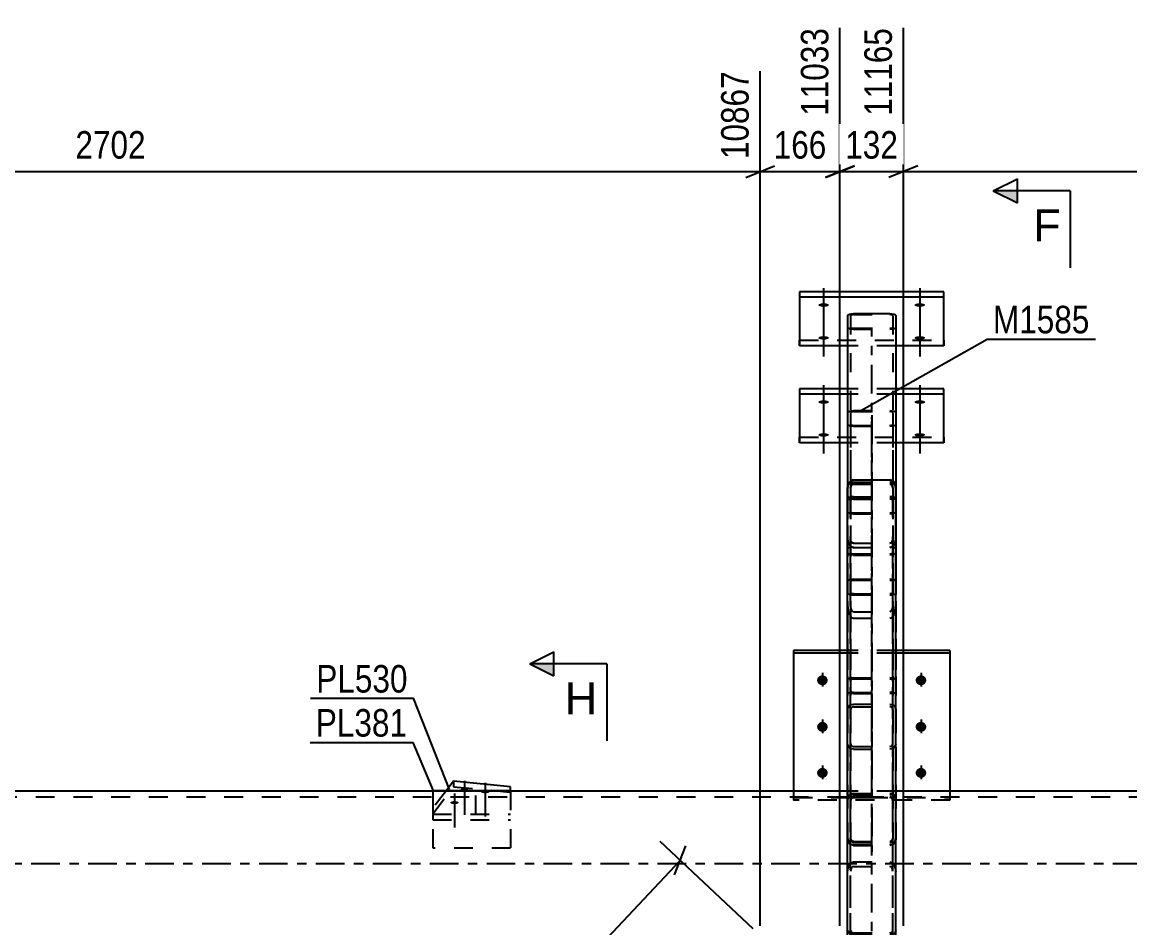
# Model space of a CAD drawing. Header units: millimetres. Extents: x -118 to 1071, y -539 to 302.
# Drawn here: x 466.1 to 581.3, y -6.7 to 87.5 of the extents above; entities that cross this region are included whole.
import ezdxf

# ---------------------------------------------------------------- set-up
doc = ezdxf.new("R2010")
doc.units = ezdxf.units.MM
doc.linetypes.add('DXK_LINE_DOT2', pattern=[3.9198, 1.9599, -1.9599])
doc.linetypes.add('DXK_LINE_DOT3', pattern=[5.9187, 2.979, -0.9799, 0.9799, -0.9799])
doc.styles.add('Arial', font='ARIAL.TTF', dxfattribs={"height": 0.2})
doc.styles.add('Arial Narrow', font='ARIALN.TTF', dxfattribs={"height": 0.2})

# ---------------------------------------------------------------- blocks, each defined once
blk = doc.blocks.new('Part-761550375-4821 - 4659')
at = {"color": 7, "linetype": 'DXK_LINE_DOT3'}
blk.add_line((554.44, 17.65), (554.44, 1.2), dxfattribs=at)
at = {"color": 7, "linetype": 'DXK_LINE_DOT2'}
for p, q in [((551.94, 16.01), (551.99, 16.23)), ((551.99, 16.23), (552.12, 16.41)), ((552.12, 16.41), (552.31, 16.54)), ((552.33, 16.21), (552.27, 16.12)), ((552.31, 16.54), (552.54, 16.58)), ((552.43, 16.28), (552.33, 16.21)), ((552.54, 16.3), (552.43, 16.28)), ((552.54, 16.58), (556.34, 16.58)), ((552.54, 16.3), (556.34, 16.3)), ((556.34, 16.58), (556.57, 16.54)), ((556.46, 16.28), (556.34, 16.3)), ((556.55, 16.21), (556.46, 16.28)), ((556.62, 16.12), (556.55, 16.21)), ((556.57, 16.54), (556.77, 16.41)), ((556.77, 16.41), (556.9, 16.23)), ((556.9, 16.23), (556.94, 16.01)), ((551.94, 16.01), (551.94, 2.6)), ((552.27, 16.12), (552.24, 16.01)), ((552.24, 16.01), (552.24, 2.6)), ((556.64, 16.01), (556.62, 16.12)), ((556.64, 16.01), (556.64, 2.6)), ((556.94, 16.01), (556.94, 2.6)), ((551.99, 12.23), (551.94, 12.44)), ((552.12, 12.05), (551.99, 12.23)), ((552.31, 11.92), (552.12, 12.05)), ((552.24, 12.44), (552.27, 12.34)), ((552.27, 12.34), (552.33, 12.24)), ((552.54, 11.88), (552.31, 11.92)), ((552.33, 12.24), (552.43, 12.18)), ((552.43, 12.18), (552.54, 12.16)), ((552.54, 12.16), (556.34, 12.16)), ((552.54, 11.88), (556.34, 11.88)), ((556.34, 12.16), (556.46, 12.18)), ((556.57, 11.92), (556.34, 11.88)), ((556.46, 12.18), (556.55, 12.24)), ((556.55, 12.24), (556.62, 12.34)), ((556.77, 12.05), (556.57, 11.92)), ((556.62, 12.34), (556.64, 12.44)), ((556.9, 12.23), (556.77, 12.05)), ((556.94, 12.44), (556.9, 12.23)), ((552.54, 7.28), (552.31, 7.23)), ((552.33, 6.87), (552.43, 6.94)), ((552.43, 6.94), (552.54, 6.96)), ((552.54, 7.28), (556.34, 7.28)), ((552.54, 6.96), (556.34, 6.96)), ((556.57, 7.23), (556.34, 7.28)), ((556.34, 6.96), (556.46, 6.94)), ((556.46, 6.94), (556.55, 6.87)), ((551.99, 6.89), (551.94, 6.64)), ((552.24, 6.64), (552.27, 6.77)), ((552.27, 6.77), (552.33, 6.87)), ((556.55, 6.87), (556.62, 6.77)), ((556.62, 6.77), (556.64, 6.64)), ((556.94, 6.64), (556.9, 6.89)), ((551.94, 2.6), (551.99, 2.36)), ((552.27, 2.48), (552.24, 2.6)), ((552.33, 2.37), (552.27, 2.48)), ((552.43, 2.31), (552.33, 2.37)), ((552.54, 2.28), (552.43, 2.31)), ((556.46, 2.31), (556.34, 2.28)), ((556.55, 2.37), (556.46, 2.31)), ((556.62, 2.48), (556.55, 2.37)), ((556.64, 2.6), (556.62, 2.48)), ((556.9, 2.36), (556.94, 2.6)), ((552.31, 2.01), (552.54, 1.96)), ((552.54, 2.28), (556.34, 2.28)), ((552.54, 1.96), (556.34, 1.96)), ((556.34, 1.96), (556.57, 2.01))]:
    blk.add_line(p, q, dxfattribs=at)
for centre, start, end in [((552.57, 6.67), 114.32, 159.2417), ((556.32, 6.67), 20.7583, 65.68), ((552.57, 2.58), 200.7583, 245.68), ((556.32, 2.58), 294.32, 339.2417)]:
    blk.add_arc(centre, 0.621, start, end, dxfattribs=at)
blk = doc.blocks.new('Part-761550375-5107 - 4659')
at = {"color": 2, "linetype": 'Continuous'}
for p, q in [((508.79, 7.6), (508.79, 7.5)), ((508.79, 7.6), (516.9, 7.6)), ((516.9, 7.6), (516.9, 7.5))]:
    blk.add_line(p, q, dxfattribs=at)
at = {"color": 7, "linetype": 'DXK_LINE_DOT2'}
for p, q in [((508.79, 7.5), (508.79, 1.6)), ((516.9, 7.5), (516.9, 1.6)), ((516.9, 1.6), (508.79, 1.6))]:
    blk.add_line(p, q, dxfattribs=at)
blk = doc.blocks.new('Part-761550375-4910 - 4659')
at = {"color": 2, "linetype": 'Continuous'}
for p, q in [((510.97, 8.54), (510.24, 7.6)), ((516.9, 7.98), (510.97, 8.54)), ((516.9, 7.6), (516.9, 7.98))]:
    blk.add_line(p, q, dxfattribs=at)
at = {"color": 7, "linetype": 'DXK_LINE_DOT2'}
for p, q in [((510.97, 8.54), (510.97, 7.98)), ((508.79, 5.17), (510.97, 7.98)), ((510.24, 7.6), (508.79, 5.74)), ((510.97, 7.98), (516.9, 7.42)), ((516.9, 7.6), (516.9, 4.55)), ((508.79, 5.74), (508.79, 4.55)), ((508.79, 5.11), (516.9, 5.11)), ((508.79, 4.55), (516.9, 4.55))]:
    blk.add_line(p, q, dxfattribs=at)
blk = doc.blocks.new('Part-761550375-4866 - 4659')
at = {"color": 2, "linetype": 'Continuous'}
for p, q in [((546.32, 22.14), (546.32, 7.5)), ((551.94, 22.14), (546.32, 22.14)), ((562.57, 22.14), (556.94, 22.14)), ((562.57, 22.14), (562.57, 7.5)), ((551.94, 21.86), (546.32, 21.86)), ((562.57, 21.86), (556.94, 21.86))]:
    blk.add_line(p, q, dxfattribs=at)
at = {"color": 7, "linetype": 'DXK_LINE_DOT2'}
for p, q in [((556.94, 22.14), (551.94, 22.14)), ((556.94, 21.86), (551.94, 21.86)), ((546.32, 7.5), (546.32, 6.59)), ((562.57, 7.5), (562.57, 6.59)), ((546.32, 6.87), (562.57, 6.87)), ((562.57, 6.59), (546.32, 6.59))]:
    blk.add_line(p, q, dxfattribs=at)
blk = doc.blocks.new('Bolt-761550375-4948 - 4659')
at = {"linetype": 'Continuous'}
for points in [[(559.44, 48.16), (559.56, 48.16), (559.67, 48.15), (559.77, 48.13), (559.85, 48.1), (559.92, 48.07), (559.97, 48.04), (559.99, 48), (559.99, 47.96), (559.97, 47.93), (559.92, 47.89), (559.85, 47.86), (559.77, 47.84), (559.67, 47.82), (559.56, 47.81), (559.44, 47.8), (559.33, 47.81), (559.22, 47.82), (559.12, 47.84), (559.03, 47.86), (558.97, 47.89), (558.92, 47.93), (558.9, 47.96), (558.9, 48), (558.92, 48.04), (558.97, 48.07), (559.03, 48.1), (559.12, 48.13), (559.22, 48.15), (559.33, 48.16)], [(559.44, 44.75), (559.56, 44.74), (559.67, 44.73), (559.77, 44.71), (559.85, 44.69), (559.92, 44.66), (559.97, 44.62), (559.99, 44.59), (559.99, 44.55), (559.97, 44.51), (559.92, 44.48), (559.85, 44.45), (559.77, 44.42), (559.67, 44.4), (559.56, 44.39), (559.44, 44.39), (559.33, 44.39), (559.22, 44.4), (559.12, 44.42), (559.03, 44.45), (558.97, 44.48), (558.92, 44.51), (558.9, 44.55), (558.9, 44.59), (558.92, 44.62), (558.97, 44.66), (559.03, 44.69), (559.12, 44.71), (559.22, 44.73), (559.33, 44.74)]]:
    blk.add_hatch(color=1, dxfattribs=at).paths.add_polyline_path(points)
at = {"color": 1, "linetype": 'Continuous'}
for p, q in [((559.44, 49.73), (559.44, 46.04)), ((559.44, 46.32), (559.44, 42.63))]:
    blk.add_line(p, q, dxfattribs=at)
blk = doc.blocks.new('Part-761550375-4819 - 4659')
at = {"color": 2, "linetype": 'Continuous'}
for p, q in [((546.94, 49.36), (546.94, 48.8)), ((551.94, 49.36), (546.94, 49.36)), ((546.94, 48.8), (546.94, 43.75)), ((551.94, 48.8), (546.94, 48.8)), ((561.94, 49.36), (556.94, 49.36)), ((561.94, 48.8), (556.94, 48.8)), ((561.94, 48.8), (561.94, 49.36)), ((561.94, 43.75), (561.94, 48.8)), ((551.94, 43.75), (546.94, 43.75)), ((561.94, 43.75), (556.94, 43.75))]:
    blk.add_line(p, q, dxfattribs=at)
at = {"color": 7, "linetype": 'DXK_LINE_DOT2'}
for p, q in [((556.94, 49.36), (551.94, 49.36)), ((556.94, 48.8), (551.94, 48.8)), ((546.94, 43.75), (546.94, 44.32)), ((546.94, 44.32), (561.94, 44.32)), ((561.94, 44.32), (561.94, 43.75)), ((556.94, 43.75), (551.94, 43.75))]:
    blk.add_line(p, q, dxfattribs=at)
blk = doc.blocks.new('Part-761550375-4890 - 4659')
at = {"color": 2, "linetype": 'Continuous'}
for p, q in [((551.94, 7.5), (256.94, 7.5)), ((728.19, 7.5), (556.94, 7.5))]:
    blk.add_line(p, q, dxfattribs=at)
at = {"color": 7, "linetype": 'DXK_LINE_DOT2'}
for p, q in [((556.94, 7.5), (551.94, 7.5)), ((728.19, 6.9), (-0.52, 6.9))]:
    blk.add_line(p, q, dxfattribs=at)
at = {"color": 7, "linetype": 'DXK_LINE_DOT3'}
blk.add_line((-0.52, 0), (728.19, 0), dxfattribs=at)
blk = doc.blocks.new('Part-761550375-4837 - 4659')
at = {"color": 2, "linetype": 'Continuous'}
for p, q in [((551.99, 39.36), (551.94, 39.04)), ((552.12, 39.64), (551.99, 39.36)), ((552.31, 39.82), (552.12, 39.64)), ((552.54, 39.88), (552.31, 39.82)), ((552.54, 39.88), (556.34, 39.88)), ((556.57, 39.82), (556.34, 39.88)), ((556.77, 39.64), (556.57, 39.82)), ((556.9, 39.36), (556.77, 39.64)), ((556.94, 39.04), (556.9, 39.36))]:
    blk.add_line(p, q, dxfattribs=at)
at = {"color": 7, "linetype": 'DXK_LINE_DOT2'}
for p, q in [((552.24, 39.04), (552.27, 39.2)), ((552.27, 39.2), (552.33, 39.34)), ((552.33, 39.34), (552.43, 39.43)), ((552.43, 39.43), (552.54, 39.46)), ((552.54, 39.46), (556.34, 39.46)), ((556.34, 39.46), (556.46, 39.43)), ((556.46, 39.43), (556.55, 39.34)), ((556.55, 39.34), (556.62, 39.2)), ((556.62, 39.2), (556.64, 39.04)), ((551.94, 39.04), (551.94, 2.51)), ((552.24, 39.04), (552.24, 2.51)), ((556.64, 39.04), (556.64, 2.51)), ((556.94, 39.04), (556.94, 2.51)), ((551.94, 33.72), (551.99, 33.39)), ((552.27, 33.55), (552.24, 33.72)), ((552.31, 33.45), (552.27, 33.55)), ((552.33, 33.42), (552.31, 33.45)), ((552.43, 33.33), (552.33, 33.42)), ((556.55, 33.42), (556.46, 33.33)), ((556.55, 33.42), (556.57, 33.45)), ((556.57, 33.45), (556.62, 33.55)), ((556.62, 33.55), (556.64, 33.72)), ((556.9, 33.39), (556.94, 33.72)), ((551.99, 33.39), (552.12, 33.12)), ((552.12, 33.12), (552.31, 32.94)), ((552.31, 32.94), (552.54, 32.87)), ((552.54, 33.29), (552.43, 33.33)), ((552.54, 33.29), (556.34, 33.29)), ((552.54, 32.87), (556.34, 32.87)), ((556.46, 33.33), (556.34, 33.29)), ((556.34, 32.87), (556.57, 32.94)), ((556.57, 32.94), (556.77, 33.12)), ((556.77, 33.12), (556.9, 33.39)), ((552.31, 7.12), (552.54, 7.17)), ((552.54, 7.17), (556.34, 7.17)), ((556.34, 7.17), (556.57, 7.12)), ((551.94, 6.53), (551.99, 6.78)), ((552.27, 6.66), (552.24, 6.53)), ((552.33, 6.76), (552.27, 6.66)), ((552.43, 6.83), (552.33, 6.76)), ((552.54, 6.85), (552.43, 6.83)), ((552.54, 6.85), (556.34, 6.85)), ((556.46, 6.83), (556.34, 6.85)), ((556.55, 6.76), (556.46, 6.83)), ((556.62, 6.66), (556.55, 6.76)), ((556.64, 6.53), (556.62, 6.66)), ((556.9, 6.78), (556.94, 6.53)), ((551.99, 2.27), (551.94, 2.51)), ((552.24, 2.51), (552.27, 2.39)), ((552.27, 2.39), (552.33, 2.29)), ((556.55, 2.29), (556.62, 2.39)), ((556.62, 2.39), (556.64, 2.51)), ((556.94, 2.51), (556.9, 2.27)), ((552.54, 1.88), (552.31, 1.93)), ((552.33, 2.29), (552.43, 2.22)), ((552.43, 2.22), (552.54, 2.2)), ((552.54, 2.2), (556.34, 2.2)), ((552.54, 1.88), (556.34, 1.88)), ((556.34, 2.2), (556.46, 2.22)), ((556.57, 1.93), (556.34, 1.88)), ((556.46, 2.22), (556.55, 2.29))]:
    blk.add_line(p, q, dxfattribs=at)
at = {"color": 7, "linetype": 'DXK_LINE_DOT3'}
blk.add_line((554.44, 1.27), (554.44, 39.64), dxfattribs=at)
at = {"color": 7, "linetype": 'DXK_LINE_DOT2'}
for centre, start, end in [((552.57, 6.56), 114.1363, 159.0727), ((556.32, 6.56), 20.9273, 65.8637), ((552.57, 2.49), 200.9273, 245.8637), ((556.32, 2.49), 294.1363, 339.0727)]:
    blk.add_arc(centre, 0.618, start, end, dxfattribs=at)
blk = doc.blocks.new('Bolt-761550375-4927 - 4659')
at = {"linetype": 'Continuous'}
for points in [[(549.32, 19.56), (549.43, 19.55), (549.54, 19.52), (549.64, 19.46), (549.73, 19.39), (549.79, 19.3), (549.84, 19.21), (549.86, 19.1), (549.86, 18.99), (549.84, 18.89), (549.79, 18.79), (549.73, 18.7), (549.64, 18.63), (549.54, 18.57), (549.43, 18.54), (549.32, 18.53), (549.2, 18.54), (549.09, 18.57), (548.99, 18.63), (548.91, 18.7), (548.84, 18.79), (548.79, 18.89), (548.77, 18.99), (548.77, 19.1), (548.79, 19.21), (548.84, 19.3), (548.91, 19.39), (548.99, 19.46), (549.09, 19.52), (549.2, 19.55)], [(559.57, 19.56), (559.68, 19.55), (559.79, 19.52), (559.89, 19.46), (559.98, 19.39), (560.04, 19.3), (560.09, 19.21), (560.11, 19.1), (560.11, 18.99), (560.09, 18.89), (560.04, 18.79), (559.98, 18.7), (559.89, 18.63), (559.79, 18.57), (559.68, 18.54), (559.57, 18.53), (559.45, 18.54), (559.34, 18.57), (559.24, 18.63), (559.16, 18.7), (559.09, 18.79), (559.04, 18.89), (559.02, 18.99), (559.02, 19.1), (559.04, 19.21), (559.09, 19.3), (559.16, 19.39), (559.24, 19.46), (559.34, 19.52), (559.45, 19.55)], [(549.32, 14.72), (549.43, 14.71), (549.54, 14.68), (549.64, 14.62), (549.73, 14.55), (549.79, 14.46), (549.84, 14.37), (549.86, 14.26), (549.86, 14.15), (549.84, 14.05), (549.79, 13.95), (549.73, 13.86), (549.64, 13.79), (549.54, 13.73), (549.43, 13.7), (549.32, 13.69), (549.2, 13.7), (549.09, 13.73), (548.99, 13.79), (548.91, 13.86), (548.84, 13.95), (548.79, 14.05), (548.77, 14.15), (548.77, 14.26), (548.79, 14.37), (548.84, 14.46), (548.91, 14.55), (548.99, 14.62), (549.09, 14.68), (549.2, 14.71)], [(559.57, 14.72), (559.68, 14.71), (559.79, 14.68), (559.89, 14.62), (559.98, 14.55), (560.04, 14.46), (560.09, 14.37), (560.11, 14.26), (560.11, 14.15), (560.09, 14.05), (560.04, 13.95), (559.98, 13.86), (559.89, 13.79), (559.79, 13.73), (559.68, 13.7), (559.57, 13.69), (559.45, 13.7), (559.34, 13.73), (559.24, 13.79), (559.16, 13.86), (559.09, 13.95), (559.04, 14.05), (559.02, 14.15), (559.02, 14.26), (559.04, 14.37), (559.09, 14.46), (559.16, 14.55), (559.24, 14.62), (559.34, 14.68), (559.45, 14.71)], [(549.32, 9.93), (549.43, 9.92), (549.54, 9.89), (549.64, 9.83), (549.73, 9.76), (549.79, 9.67), (549.84, 9.57), (549.86, 9.47), (549.86, 9.36), (549.84, 9.25), (549.79, 9.16), (549.73, 9.07), (549.64, 9), (549.54, 8.94), (549.43, 8.91), (549.32, 8.9), (549.2, 8.91), (549.09, 8.94), (548.99, 9), (548.91, 9.07), (548.84, 9.16), (548.79, 9.25), (548.77, 9.36), (548.77, 9.47), (548.79, 9.57), (548.84, 9.67), (548.91, 9.76), (548.99, 9.83), (549.09, 9.89), (549.2, 9.92)], [(559.57, 9.93), (559.68, 9.92), (559.79, 9.89), (559.89, 9.83), (559.98, 9.76), (560.04, 9.67), (560.09, 9.57), (560.11, 9.47), (560.11, 9.36), (560.09, 9.25), (560.04, 9.16), (559.98, 9.07), (559.89, 9), (559.79, 8.94), (559.68, 8.91), (559.57, 8.9), (559.45, 8.91), (559.34, 8.94), (559.24, 9), (559.16, 9.07), (559.09, 9.16), (559.04, 9.25), (559.02, 9.36), (559.02, 9.47), (559.04, 9.57), (559.09, 9.67), (559.16, 9.76), (559.24, 9.83), (559.34, 9.89), (559.45, 9.92)]]:
    blk.add_hatch(color=1, dxfattribs=at).paths.add_polyline_path(points)
at = {"color": 1, "linetype": 'Continuous'}
for p, q in [((549.32, 19.81), (549.32, 18.4)), ((559.57, 19.81), (559.57, 18.4)), ((549.32, 14.98), (549.32, 13.56)), ((559.57, 14.98), (559.57, 13.56)), ((549.32, 10.18), (549.32, 8.76)), ((559.57, 10.18), (559.57, 8.76))]:
    blk.add_line(p, q, dxfattribs=at)
at = {"color": 1, "linetype": 'DXK_LINE_DOT2'}
for p, q in [((554.42, 19.81), (554.42, 18.4)), ((554.42, 10.18), (554.42, 8.76))]:
    blk.add_line(p, q, dxfattribs=at)
blk = doc.blocks.new('Bolt-761550375-5155 - 4659')
at = {"linetype": 'Continuous'}
for points in [[(559.44, 58.25), (559.56, 58.25), (559.67, 58.24), (559.77, 58.22), (559.85, 58.19), (559.92, 58.16), (559.97, 58.13), (559.99, 58.09), (559.99, 58.05), (559.97, 58.02), (559.92, 57.98), (559.85, 57.95), (559.77, 57.93), (559.67, 57.91), (559.56, 57.9), (559.44, 57.89), (559.33, 57.9), (559.22, 57.91), (559.12, 57.93), (559.03, 57.95), (558.97, 57.98), (558.92, 58.02), (558.9, 58.05), (558.9, 58.09), (558.92, 58.13), (558.97, 58.16), (559.03, 58.19), (559.12, 58.22), (559.22, 58.24), (559.33, 58.25)], [(559.44, 54.83), (559.56, 54.83), (559.67, 54.82), (559.77, 54.8), (559.85, 54.78), (559.92, 54.75), (559.97, 54.71), (559.99, 54.67), (559.99, 54.64), (559.97, 54.6), (559.92, 54.57), (559.85, 54.54), (559.77, 54.51), (559.67, 54.49), (559.56, 54.48), (559.44, 54.48), (559.33, 54.48), (559.22, 54.49), (559.12, 54.51), (559.03, 54.54), (558.97, 54.57), (558.92, 54.6), (558.9, 54.64), (558.9, 54.67), (558.92, 54.71), (558.97, 54.75), (559.03, 54.78), (559.12, 54.8), (559.22, 54.82), (559.33, 54.83)]]:
    blk.add_hatch(color=1, dxfattribs=at).paths.add_polyline_path(points)
at = {"color": 1, "linetype": 'Continuous'}
for p, q in [((559.44, 59.82), (559.44, 56.13)), ((559.44, 56.4), (559.44, 52.72))]:
    blk.add_line(p, q, dxfattribs=at)
blk = doc.blocks.new('Part-761550375-5125 - 4659')
at = {"color": 7, "linetype": 'DXK_LINE_DOT3'}
blk.add_line((554.44, 19.29), (554.44, 55.73), dxfattribs=at)
at = {"color": 7, "linetype": 'DXK_LINE_DOT2'}
for p, q in [((551.94, 46.89), (551.99, 46.97)), ((551.94, 46.89), (551.94, 28.13)), ((551.99, 46.97), (552.12, 47.03)), ((552.12, 47.03), (552.31, 47.07)), ((552.27, 46.93), (552.24, 46.89)), ((552.24, 46.89), (552.24, 28.13)), ((552.33, 46.96), (552.27, 46.93)), ((552.31, 47.07), (552.54, 47.09)), ((552.43, 46.98), (552.33, 46.96)), ((552.54, 46.99), (552.43, 46.98)), ((552.54, 47.09), (556.34, 47.09)), ((552.54, 46.99), (556.34, 46.99)), ((556.34, 47.09), (556.57, 47.07)), ((556.46, 46.98), (556.34, 46.99)), ((556.56, 46.96), (556.46, 46.98)), ((556.62, 46.93), (556.56, 46.96)), ((556.57, 47.07), (556.77, 47.03)), ((556.64, 46.89), (556.62, 46.93)), ((556.64, 46.89), (556.64, 28.13)), ((556.77, 47.03), (556.9, 46.97)), ((556.9, 46.97), (556.94, 46.89)), ((556.94, 46.89), (556.94, 38.21)), ((551.99, 45.58), (551.94, 45.66)), ((552.12, 45.52), (551.99, 45.58)), ((552.31, 45.48), (552.12, 45.52)), ((552.24, 45.66), (552.27, 45.62)), ((552.27, 45.62), (552.33, 45.59)), ((552.54, 45.46), (552.31, 45.48)), ((552.33, 45.59), (552.43, 45.57)), ((552.43, 45.57), (552.54, 45.56)), ((552.54, 45.56), (556.34, 45.56)), ((552.54, 45.46), (556.34, 45.46)), ((556.34, 45.56), (556.46, 45.57)), ((556.57, 45.48), (556.34, 45.46)), ((556.46, 45.57), (556.56, 45.59)), ((556.56, 45.59), (556.62, 45.62)), ((556.77, 45.52), (556.57, 45.48)), ((556.62, 45.62), (556.64, 45.66)), ((556.9, 45.58), (556.77, 45.52)), ((556.94, 45.66), (556.9, 45.58)), ((551.99, 29.44), (551.94, 29.36)), ((552.12, 29.5), (551.99, 29.44)), ((552.31, 29.54), (552.12, 29.5)), ((552.24, 29.36), (552.27, 29.4)), ((552.27, 29.4), (552.33, 29.43)), ((552.54, 29.56), (552.31, 29.54)), ((552.33, 29.43), (552.43, 29.45)), ((552.43, 29.45), (552.54, 29.46)), ((552.54, 29.56), (556.34, 29.56)), ((552.54, 29.46), (556.34, 29.46)), ((556.57, 29.54), (556.34, 29.56)), ((556.34, 29.46), (556.46, 29.45)), ((556.46, 29.45), (556.56, 29.43)), ((556.56, 29.43), (556.62, 29.4)), ((556.77, 29.5), (556.57, 29.54)), ((556.62, 29.4), (556.64, 29.36)), ((556.9, 29.44), (556.77, 29.5)), ((556.94, 29.37), (556.9, 29.44)), ((551.94, 28.13), (551.99, 28.05)), ((551.99, 28.05), (552.12, 27.99)), ((552.12, 27.99), (552.31, 27.95)), ((552.27, 28.09), (552.24, 28.13)), ((552.33, 28.06), (552.27, 28.09)), ((552.31, 27.95), (552.54, 27.93)), ((552.43, 28.04), (552.33, 28.06)), ((552.54, 28.03), (552.43, 28.04)), ((552.54, 28.03), (556.34, 28.03)), ((552.54, 27.93), (556.34, 27.93)), ((556.46, 28.04), (556.34, 28.03)), ((556.34, 27.93), (556.57, 27.95)), ((556.56, 28.06), (556.46, 28.04)), ((556.62, 28.09), (556.56, 28.06)), ((556.57, 27.95), (556.77, 27.99)), ((556.64, 28.13), (556.62, 28.09)), ((556.77, 27.99), (556.9, 28.05)), ((556.94, 28.12), (556.9, 28.05))]:
    blk.add_line(p, q, dxfattribs=at)
at = {"color": 2, "linetype": 'Continuous'}
for p, q in [((556.94, 38.21), (556.94, 28.13)), ((556.94, 29.36), (556.94, 29.37)), ((556.94, 28.13), (556.94, 28.12))]:
    blk.add_line(p, q, dxfattribs=at)
blk = doc.blocks.new('Part-761550375-5050 - 4659')
at = {"color": 2, "linetype": 'Continuous'}
for p, q in [((546.94, 59.45), (546.94, 58.88)), ((561.94, 59.45), (546.94, 59.45)), ((546.94, 58.88), (546.94, 53.84)), ((561.94, 58.88), (546.94, 58.88)), ((561.94, 58.88), (561.94, 59.45)), ((561.94, 53.84), (561.94, 58.88)), ((551.94, 53.84), (546.94, 53.84)), ((561.94, 53.84), (556.94, 53.84))]:
    blk.add_line(p, q, dxfattribs=at)
at = {"color": 7, "linetype": 'DXK_LINE_DOT2'}
for p, q in [((546.94, 53.84), (546.94, 54.41)), ((546.94, 54.41), (561.94, 54.41)), ((561.94, 54.41), (561.94, 53.84)), ((556.94, 53.84), (551.94, 53.84))]:
    blk.add_line(p, q, dxfattribs=at)
blk = doc.blocks.new('Part-761550375-5051 - 4659')
at = {"color": 7, "linetype": 'DXK_LINE_DOT3'}
blk.add_line((554.44, -141.23), (554.44, 46.38), dxfattribs=at)
at = {"color": 2, "linetype": 'Continuous'}
for p, q in [((551.94, 39.04), (551.99, 39.36)), ((551.99, 39.36), (552.12, 39.64)), ((552.12, 39.64), (552.31, 39.82)), ((552.31, 39.82), (552.54, 39.88)), ((552.54, 39.88), (556.34, 39.88)), ((556.34, 39.88), (556.57, 39.82)), ((556.57, 39.82), (556.77, 39.64)), ((556.77, 39.64), (556.9, 39.36)), ((556.9, 39.36), (556.94, 39.04)), ((551.94, -132.58), (551.94, 39.04)), ((556.94, -132.58), (556.94, 39.04))]:
    blk.add_line(p, q, dxfattribs=at)
at = {"color": 7, "linetype": 'DXK_LINE_DOT2'}
for p, q in [((552.27, 39.2), (552.24, 39.04)), ((552.33, 39.34), (552.27, 39.2)), ((552.43, 39.43), (552.33, 39.34)), ((552.54, 39.46), (552.43, 39.43)), ((552.54, 39.46), (556.34, 39.46)), ((556.46, 39.43), (556.34, 39.46)), ((556.55, 39.34), (556.46, 39.43)), ((556.62, 39.2), (556.55, 39.34)), ((556.64, 39.04), (556.62, 39.2)), ((552.24, -132.58), (552.24, 39.04)), ((556.64, -132.58), (556.64, 39.04)), ((551.99, 33.39), (551.94, 33.72)), ((552.27, 33.55), (552.24, 33.72)), ((552.31, 33.45), (552.27, 33.55)), ((552.33, 33.42), (552.31, 33.45)), ((552.33, 33.42), (552.43, 33.33)), ((556.46, 33.33), (556.55, 33.42)), ((556.55, 33.42), (556.57, 33.45)), ((556.57, 33.45), (556.62, 33.55)), ((556.62, 33.55), (556.64, 33.72)), ((556.94, 33.72), (556.9, 33.39)), ((552.12, 33.12), (551.99, 33.39)), ((552.31, 32.94), (552.12, 33.12)), ((552.54, 32.87), (552.31, 32.94)), ((552.43, 33.33), (552.54, 33.29)), ((552.54, 33.29), (556.34, 33.29)), ((552.54, 32.87), (556.34, 32.87)), ((556.34, 33.29), (556.46, 33.33)), ((556.57, 32.94), (556.34, 32.87)), ((556.77, 33.12), (556.57, 32.94)), ((556.9, 33.39), (556.77, 33.12))]:
    blk.add_line(p, q, dxfattribs=at)
blk = doc.blocks.new('Part-761550375-5066 - 4659')
at = {"color": 7, "linetype": 'DXK_LINE_DOT2'}
for p, q in [((552.31, 0.1), (552.54, 0.18)), ((552.54, 0.18), (556.34, 0.18)), ((556.34, 0.18), (556.57, 0.1)), ((551.94, -0.84), (551.99, -0.45)), ((551.94, -129.76), (551.94, -0.84)), ((552.27, -0.65), (552.24, -0.84)), ((552.24, -129.76), (552.24, -0.84)), ((552.54, -0.33), (552.43, -0.37)), ((552.54, -0.33), (556.34, -0.33)), ((556.46, -0.37), (556.34, -0.33)), ((556.64, -0.84), (556.62, -0.65)), ((556.64, -129.76), (556.64, -0.84)), ((556.9, -0.45), (556.94, -0.84)), ((556.94, -129.76), (556.94, -0.84)), ((551.94, -6.98), (551.98, -7.15)), ((551.98, -7.15), (551.99, -7.17)), ((551.99, -7.17), (552.12, -7.28)), ((552.12, -7.28), (552.31, -7.35)), ((552.24, -6.98), (552.27, -7.08)), ((552.27, -7.08), (552.32, -7.15)), ((552.31, -7.35), (552.54, -7.37)), ((552.32, -7.15), (552.33, -7.16)), ((552.33, -7.16), (552.43, -7.19)), ((552.43, -7.19), (552.54, -7.21)), ((552.54, -7.21), (556.34, -7.21)), ((552.54, -7.37), (556.34, -7.37)), ((556.34, -7.21), (556.46, -7.19)), ((556.34, -7.37), (556.57, -7.35)), ((556.46, -7.19), (556.55, -7.16)), ((556.57, -7.15), (556.55, -7.16)), ((556.62, -7.08), (556.57, -7.15)), ((556.57, -7.35), (556.77, -7.28)), ((556.62, -7.08), (556.64, -6.98)), ((556.77, -7.28), (556.9, -7.17)), ((556.94, -6.98), (556.9, -7.15)), ((556.9, -7.15), (556.9, -7.17)), ((551.99, -124.17), (551.94, -124.56)), ((552.24, -124.56), (552.27, -124.37)), ((552.54, -123.54), (552.31, -123.62)), ((552.43, -124.09), (552.54, -124.05)), ((552.54, -123.54), (556.34, -123.54)), ((552.54, -124.05), (556.34, -124.05)), ((556.57, -123.62), (556.34, -123.54)), ((556.34, -124.05), (556.46, -124.09)), ((556.62, -124.37), (556.64, -124.56)), ((556.94, -124.56), (556.9, -124.17)), ((552.24, -129.45), (551.94, -129.45)), ((551.94, -129.76), (551.99, -129.84)), ((551.99, -129.84), (552.12, -129.91)), ((552.12, -129.91), (552.31, -129.95)), ((552.27, -129.8), (552.24, -129.76)), ((552.33, -129.83), (552.27, -129.8)), ((552.31, -129.95), (552.54, -129.97)), ((552.43, -129.86), (552.33, -129.83)), ((552.54, -129.86), (552.43, -129.86)), ((552.54, -129.86), (556.34, -129.86)), ((552.54, -129.97), (556.34, -129.97)), ((556.46, -129.86), (556.34, -129.86)), ((556.34, -129.97), (556.57, -129.95)), ((556.55, -129.83), (556.46, -129.86)), ((556.62, -129.8), (556.55, -129.83)), ((556.57, -129.95), (556.77, -129.91)), ((556.64, -129.76), (556.62, -129.8)), ((556.64, -129.45), (556.94, -129.45)), ((556.77, -129.91), (556.9, -129.84)), ((556.9, -129.84), (556.94, -129.76))]:
    blk.add_line(p, q, dxfattribs=at)
for centre, radius, start, end in [((552.91, -0.62), 0.941, 129.6308, 169.4359), ((555.97, -0.62), 0.941, 10.5641, 50.3692), ((552.73, -0.73), 0.47, 129.6308, 169.4359), ((556.16, -0.73), 0.47, 10.5641, 50.3692), ((552.91, -124.34), 0.941, 129.6308, 169.4359), ((552.73, -124.45), 0.47, 129.6308, 169.4359), ((556.16, -124.45), 0.47, 10.5641, 50.3692), ((555.97, -124.34), 0.941, 10.5641, 50.3692)]:
    blk.add_arc(centre, radius, start, end, dxfattribs=at)
blk = doc.blocks.new('Part-761550375-5076 - 4659')
at = {"color": 7, "linetype": 'DXK_LINE_DOT2'}
for p, q in [((551.94, -63.4), (551.94, 32.87)), ((551.94, 32.87), (552.24, 32.87)), ((551.99, 32.23), (551.94, 32.33)), ((552.24, -63.4), (552.24, 32.87)), ((552.24, 32.33), (552.27, 32.28)), ((552.27, 32.28), (552.33, 32.23)), ((556.55, 32.23), (556.62, 32.28)), ((556.62, 32.28), (556.64, 32.33)), ((556.64, -63.4), (556.64, 32.87)), ((556.64, 32.87), (556.94, 32.87)), ((556.94, 32.33), (556.9, 32.23)), ((556.94, -63.4), (556.94, 32.87)), ((552.12, 32.14), (551.99, 32.23)), ((552.31, 32.08), (552.12, 32.14)), ((552.54, 32.06), (552.31, 32.08)), ((552.33, 32.23), (552.43, 32.21)), ((552.43, 32.21), (552.54, 32.19)), ((552.54, 32.19), (556.34, 32.19)), ((552.54, 32.06), (556.34, 32.06)), ((556.34, 32.19), (556.46, 32.21)), ((556.57, 32.08), (556.34, 32.06)), ((556.46, 32.21), (556.55, 32.23)), ((556.77, 32.14), (556.57, 32.08)), ((556.9, 32.23), (556.77, 32.14)), ((551.94, 26.86), (551.99, 26.34)), ((552.27, 26.6), (552.24, 26.86)), ((556.64, 26.86), (556.62, 26.6)), ((556.9, 26.34), (556.94, 26.86)), ((552.31, 25.59), (552.54, 25.49)), ((552.54, 26.18), (552.43, 26.23)), ((552.54, 26.18), (556.34, 26.18)), ((552.54, 25.49), (556.34, 25.49)), ((556.46, 26.23), (556.34, 26.18)), ((556.34, 25.49), (556.57, 25.59)), ((551.94, -59.92), (551.99, -59.71)), ((551.99, -59.71), (552.12, -59.53)), ((552.12, -59.53), (552.31, -59.41)), ((552.27, -59.82), (552.24, -59.92)), ((552.33, -59.73), (552.27, -59.82)), ((552.31, -59.41), (552.54, -59.37)), ((552.43, -59.67), (552.33, -59.73)), ((552.54, -59.65), (552.43, -59.67)), ((552.54, -59.37), (556.34, -59.37)), ((552.54, -59.65), (556.34, -59.65)), ((556.34, -59.37), (556.57, -59.41)), ((556.46, -59.67), (556.34, -59.65)), ((556.55, -59.73), (556.46, -59.67)), ((556.62, -59.82), (556.55, -59.73)), ((556.57, -59.41), (556.77, -59.53)), ((556.64, -59.92), (556.62, -59.82)), ((556.77, -59.53), (556.9, -59.71)), ((556.9, -59.71), (556.94, -59.92)), ((551.99, -63.62), (551.94, -63.4)), ((552.12, -63.79), (551.99, -63.62)), ((552.31, -63.91), (552.12, -63.79)), ((552.24, -63.4), (552.27, -63.51)), ((552.27, -63.51), (552.33, -63.6)), ((552.54, -63.95), (552.31, -63.91)), ((552.33, -63.6), (552.43, -63.66)), ((552.43, -63.66), (552.54, -63.68)), ((552.54, -63.68), (556.34, -63.68)), ((552.54, -63.95), (556.34, -63.95)), ((556.34, -63.68), (556.46, -63.66)), ((556.57, -63.91), (556.34, -63.95)), ((556.46, -63.66), (556.55, -63.6)), ((556.55, -63.6), (556.62, -63.51)), ((556.77, -63.79), (556.57, -63.91)), ((556.62, -63.51), (556.64, -63.4)), ((556.9, -63.62), (556.77, -63.79)), ((556.94, -63.4), (556.9, -63.62))]:
    blk.add_line(p, q, dxfattribs=at)
for centre, radius, start, end in [((552.96, 26.68), 0.699, 186.6768, 220.4485), ((555.92, 26.68), 0.699, 319.5515, 353.3232), ((553.38, 26.5), 1.4, 186.6768, 220.4485), ((555.51, 26.5), 1.4, 319.5515, 353.3232)]:
    blk.add_arc(centre, radius, start, end, dxfattribs=at)
blk = doc.blocks.new('Bolt-761550375-5108 - 4659')
at = {"linetype": 'Continuous'}
for points in [[(512.09, 7.49), (511.99, 7.5), (511.9, 7.51), (511.82, 7.52), (511.75, 7.54), (511.7, 7.57), (511.66, 7.6), (511.64, 7.63), (511.64, 7.66), (511.66, 7.69), (511.7, 7.72), (511.75, 7.75), (511.82, 7.77), (511.9, 7.79), (511.99, 7.8), (512.09, 7.8), (512.18, 7.8), (512.27, 7.79), (512.35, 7.77), (512.42, 7.75), (512.48, 7.72), (512.51, 7.69), (512.53, 7.66), (512.53, 7.63), (512.51, 7.6), (512.48, 7.57), (512.42, 7.54), (512.35, 7.52), (512.27, 7.51), (512.18, 7.5)], [(514.26, 7.3), (514.17, 7.3), (514.08, 7.31), (514, 7.32), (513.93, 7.35), (513.87, 7.37), (513.83, 7.4), (513.81, 7.43), (513.81, 7.47), (513.83, 7.5), (513.87, 7.53), (513.93, 7.55), (514, 7.57), (514.08, 7.59), (514.17, 7.6), (514.26, 7.6), (514.35, 7.6), (514.44, 7.59), (514.53, 7.57), (514.6, 7.55), (514.65, 7.53), (514.69, 7.5), (514.71, 7.47), (514.71, 7.43), (514.69, 7.4), (514.65, 7.37), (514.6, 7.35), (514.53, 7.32), (514.44, 7.31), (514.35, 7.3)], [(511.06, 6.17), (510.96, 6.17), (510.87, 6.18), (510.79, 6.2), (510.72, 6.22), (510.67, 6.25), (510.63, 6.28), (510.61, 6.31), (510.61, 6.34), (510.63, 6.37), (510.67, 6.4), (510.72, 6.43), (510.79, 6.45), (510.87, 6.47), (510.96, 6.48), (511.06, 6.48), (511.15, 6.48), (511.24, 6.47), (511.32, 6.45), (511.39, 6.43), (511.45, 6.4), (511.49, 6.37), (511.51, 6.34), (511.51, 6.31), (511.49, 6.28), (511.45, 6.25), (511.39, 6.22), (511.32, 6.2), (511.24, 6.18), (511.15, 6.17)]]:
    blk.add_hatch(color=1, dxfattribs=at).paths.add_polyline_path(points)
at = {"color": 1, "linetype": 'Continuous'}
for p, q in [((512.09, 8.59), (512.09, 5.06)), ((514.26, 8.39), (514.26, 4.87)), ((511.06, 7.26), (511.06, 3.74))]:
    blk.add_line(p, q, dxfattribs=at)
at = {"color": 1, "linetype": 'DXK_LINE_DOT2'}
blk.add_line((513.23, 7.07), (513.23, 3.54), dxfattribs=at)
blk = doc.blocks.new('Bolt-761550375-5126 - 4659')
at = {"linetype": 'Continuous'}
for points in [[(549.44, 48.16), (549.56, 48.16), (549.67, 48.15), (549.77, 48.13), (549.85, 48.1), (549.92, 48.07), (549.97, 48.04), (549.99, 48), (549.99, 47.96), (549.97, 47.93), (549.92, 47.89), (549.85, 47.86), (549.77, 47.84), (549.67, 47.82), (549.56, 47.81), (549.44, 47.8), (549.33, 47.81), (549.22, 47.82), (549.12, 47.84), (549.03, 47.86), (548.97, 47.89), (548.92, 47.93), (548.9, 47.96), (548.9, 48), (548.92, 48.04), (548.97, 48.07), (549.03, 48.1), (549.12, 48.13), (549.22, 48.15), (549.33, 48.16)], [(549.44, 44.75), (549.56, 44.74), (549.67, 44.73), (549.77, 44.71), (549.85, 44.69), (549.92, 44.66), (549.97, 44.62), (549.99, 44.59), (549.99, 44.55), (549.97, 44.51), (549.92, 44.48), (549.85, 44.45), (549.77, 44.42), (549.67, 44.4), (549.56, 44.39), (549.44, 44.39), (549.33, 44.39), (549.22, 44.4), (549.12, 44.42), (549.03, 44.45), (548.97, 44.48), (548.92, 44.51), (548.9, 44.55), (548.9, 44.59), (548.92, 44.62), (548.97, 44.66), (549.03, 44.69), (549.12, 44.71), (549.22, 44.73), (549.33, 44.74)]]:
    blk.add_hatch(color=1, dxfattribs=at).paths.add_polyline_path(points)
at = {"color": 1, "linetype": 'Continuous'}
for p, q in [((549.44, 49.73), (549.44, 46.04)), ((549.44, 46.32), (549.44, 42.63))]:
    blk.add_line(p, q, dxfattribs=at)
blk = doc.blocks.new('Part-761550375-5143 - 4659')
at = {"color": 2, "linetype": 'Continuous'}
for p, q in [((551.94, 56.98), (551.99, 57.06)), ((551.94, 56.98), (551.94, 39.06)), ((551.99, 57.06), (552.12, 57.12)), ((552.12, 57.12), (552.31, 57.16)), ((552.31, 57.16), (552.54, 57.18)), ((552.54, 57.18), (556.34, 57.18)), ((556.34, 57.18), (556.57, 57.16)), ((556.57, 57.16), (556.77, 57.12)), ((556.77, 57.12), (556.9, 57.06)), ((556.9, 57.06), (556.94, 56.98)), ((556.94, 56.98), (556.94, 38.21)), ((551.94, 39.45), (551.99, 39.53)), ((552.09, 39.57), (551.99, 39.53)), ((556.8, 39.58), (556.9, 39.53)), ((556.94, 39.45), (556.9, 39.53)), ((556.94, 38.21), (556.94, 38.21))]:
    blk.add_line(p, q, dxfattribs=at)
at = {"color": 7, "linetype": 'DXK_LINE_DOT2'}
for p, q in [((552.27, 57.02), (552.24, 56.98)), ((552.24, 56.98), (552.24, 38.21)), ((552.33, 57.05), (552.27, 57.02)), ((552.43, 57.07), (552.33, 57.05)), ((552.54, 57.08), (552.43, 57.07)), ((552.54, 57.08), (556.34, 57.08)), ((556.46, 57.07), (556.34, 57.08)), ((556.56, 57.05), (556.46, 57.07)), ((556.62, 57.02), (556.56, 57.05)), ((556.64, 56.98), (556.62, 57.02)), ((556.64, 56.98), (556.64, 38.21)), ((551.99, 55.67), (551.94, 55.75)), ((552.12, 55.61), (551.99, 55.67)), ((552.31, 55.57), (552.12, 55.61)), ((552.24, 55.75), (552.27, 55.71)), ((552.27, 55.71), (552.33, 55.68)), ((552.54, 55.55), (552.31, 55.57)), ((552.33, 55.68), (552.43, 55.66)), ((552.43, 55.66), (552.54, 55.65)), ((552.54, 55.65), (556.34, 55.65)), ((552.54, 55.55), (556.34, 55.55)), ((556.34, 55.65), (556.46, 55.66)), ((556.57, 55.57), (556.34, 55.55)), ((556.46, 55.66), (556.56, 55.68)), ((556.56, 55.68), (556.62, 55.71)), ((556.77, 55.61), (556.57, 55.57)), ((556.62, 55.71), (556.64, 55.75)), ((556.9, 55.67), (556.77, 55.61)), ((556.94, 55.75), (556.9, 55.67)), ((552.12, 39.59), (552.09, 39.57)), ((552.31, 39.63), (552.12, 39.59)), ((552.12, 39.59), (552.12, 39.59)), ((552.24, 39.45), (552.27, 39.49)), ((552.27, 39.49), (552.33, 39.52)), ((552.54, 39.65), (552.31, 39.63)), ((552.33, 39.52), (552.43, 39.54)), ((552.43, 39.54), (552.54, 39.55)), ((552.54, 39.65), (556.34, 39.65)), ((552.54, 39.55), (556.34, 39.55)), ((556.57, 39.63), (556.34, 39.65)), ((556.34, 39.55), (556.46, 39.54)), ((556.46, 39.54), (556.56, 39.52)), ((556.56, 39.52), (556.62, 39.49)), ((556.77, 39.59), (556.57, 39.63)), ((556.62, 39.49), (556.64, 39.45)), ((556.77, 39.59), (556.8, 39.58)), ((551.94, 39.06), (551.94, 38.21)), ((551.94, 38.21), (551.99, 38.14)), ((551.99, 38.14), (552.12, 38.08)), ((552.12, 38.08), (552.31, 38.03)), ((552.27, 38.18), (552.24, 38.21)), ((552.33, 38.15), (552.27, 38.18)), ((552.31, 38.03), (552.54, 38.02)), ((552.43, 38.12), (552.33, 38.15)), ((552.54, 38.12), (552.43, 38.12)), ((552.54, 38.12), (556.34, 38.12)), ((552.54, 38.02), (556.34, 38.02)), ((556.46, 38.12), (556.34, 38.12)), ((556.34, 38.02), (556.57, 38.03)), ((556.56, 38.15), (556.46, 38.12)), ((556.62, 38.18), (556.56, 38.15)), ((556.57, 38.03), (556.77, 38.08)), ((556.64, 38.21), (556.62, 38.18)), ((556.77, 38.08), (556.9, 38.14)), ((556.94, 38.21), (556.9, 38.14))]:
    blk.add_line(p, q, dxfattribs=at)
blk = doc.blocks.new('Bolt-761550375-5154 - 4659')
at = {"linetype": 'Continuous'}
for points in [[(549.44, 58.25), (549.56, 58.25), (549.67, 58.24), (549.77, 58.22), (549.85, 58.19), (549.92, 58.16), (549.97, 58.13), (549.99, 58.09), (549.99, 58.05), (549.97, 58.02), (549.92, 57.98), (549.85, 57.95), (549.77, 57.93), (549.67, 57.91), (549.56, 57.9), (549.44, 57.89), (549.33, 57.9), (549.22, 57.91), (549.12, 57.93), (549.03, 57.95), (548.97, 57.98), (548.92, 58.02), (548.9, 58.05), (548.9, 58.09), (548.92, 58.13), (548.97, 58.16), (549.03, 58.19), (549.12, 58.22), (549.22, 58.24), (549.33, 58.25)], [(549.44, 54.83), (549.56, 54.83), (549.67, 54.82), (549.77, 54.8), (549.85, 54.78), (549.92, 54.75), (549.97, 54.71), (549.99, 54.67), (549.99, 54.64), (549.97, 54.6), (549.92, 54.57), (549.85, 54.54), (549.77, 54.51), (549.67, 54.49), (549.56, 54.48), (549.44, 54.48), (549.33, 54.48), (549.22, 54.49), (549.12, 54.51), (549.03, 54.54), (548.97, 54.57), (548.92, 54.6), (548.9, 54.64), (548.9, 54.67), (548.92, 54.71), (548.97, 54.75), (549.03, 54.78), (549.12, 54.8), (549.22, 54.82), (549.33, 54.83)]]:
    blk.add_hatch(color=1, dxfattribs=at).paths.add_polyline_path(points)
at = {"color": 1, "linetype": 'Continuous'}
for p, q in [((549.44, 59.82), (549.44, 56.13)), ((549.44, 56.4), (549.44, 52.72))]:
    blk.add_line(p, q, dxfattribs=at)
blk = doc.blocks.new('Part-761550375-5164 - 4659')
at = {"color": 7, "linetype": 'DXK_LINE_DOT3'}
blk.add_line((554.44, 46.62), (554.44, 9.03), dxfattribs=at)
at = {"color": 7, "linetype": 'DXK_LINE_DOT2'}
for p, q in [((551.94, 37.78), (551.99, 37.86)), ((551.94, 37.78), (551.94, 17.87)), ((551.99, 37.86), (552.12, 37.92)), ((552.12, 37.92), (552.31, 37.96)), ((552.27, 37.82), (552.24, 37.78)), ((552.24, 37.78), (552.24, 17.87)), ((552.33, 37.85), (552.27, 37.82)), ((552.31, 37.96), (552.54, 37.98)), ((552.43, 37.87), (552.33, 37.85)), ((552.54, 37.88), (552.43, 37.87)), ((552.54, 37.98), (556.34, 37.98)), ((552.54, 37.88), (556.34, 37.88)), ((556.34, 37.98), (556.57, 37.96)), ((556.46, 37.87), (556.34, 37.88)), ((556.55, 37.85), (556.46, 37.87)), ((556.62, 37.82), (556.55, 37.85)), ((556.57, 37.96), (556.77, 37.92)), ((556.64, 37.78), (556.62, 37.82)), ((556.64, 37.78), (556.64, 17.87)), ((556.77, 37.92), (556.9, 37.86)), ((556.9, 37.86), (556.94, 37.78)), ((556.94, 37.78), (556.94, 17.87)), ((551.99, 36.47), (551.94, 36.55)), ((552.12, 36.41), (551.99, 36.47)), ((552.31, 36.37), (552.12, 36.41)), ((552.24, 36.55), (552.27, 36.51)), ((552.27, 36.51), (552.33, 36.48)), ((552.54, 36.35), (552.31, 36.37)), ((552.33, 36.48), (552.43, 36.46)), ((552.43, 36.46), (552.54, 36.45)), ((552.54, 36.45), (556.34, 36.45)), ((552.54, 36.35), (556.34, 36.35)), ((556.34, 36.45), (556.46, 36.46)), ((556.57, 36.37), (556.34, 36.35)), ((556.46, 36.46), (556.55, 36.48)), ((556.55, 36.48), (556.62, 36.51)), ((556.77, 36.41), (556.57, 36.37)), ((556.62, 36.51), (556.64, 36.55)), ((556.9, 36.47), (556.77, 36.41)), ((556.94, 36.55), (556.9, 36.47)), ((551.99, 19.18), (551.94, 19.1)), ((552.12, 19.24), (551.99, 19.18)), ((552.31, 19.28), (552.12, 19.24)), ((552.24, 19.1), (552.27, 19.14)), ((552.27, 19.14), (552.33, 19.17)), ((552.54, 19.3), (552.31, 19.28)), ((552.33, 19.17), (552.43, 19.19)), ((552.43, 19.19), (552.54, 19.2)), ((552.54, 19.3), (556.34, 19.3)), ((552.54, 19.2), (556.34, 19.2)), ((556.57, 19.28), (556.34, 19.3)), ((556.34, 19.2), (556.46, 19.19)), ((556.46, 19.19), (556.55, 19.17)), ((556.55, 19.17), (556.62, 19.14)), ((556.77, 19.24), (556.57, 19.28)), ((556.62, 19.14), (556.64, 19.1)), ((556.9, 19.18), (556.77, 19.24)), ((556.94, 19.1), (556.9, 19.18)), ((551.94, 17.87), (551.99, 17.79)), ((551.99, 17.79), (552.12, 17.73)), ((552.12, 17.73), (552.31, 17.69)), ((552.27, 17.83), (552.24, 17.87)), ((552.33, 17.8), (552.27, 17.83)), ((552.31, 17.69), (552.54, 17.67)), ((552.43, 17.78), (552.33, 17.8)), ((552.54, 17.77), (552.43, 17.78)), ((552.54, 17.77), (556.34, 17.77)), ((552.54, 17.67), (556.34, 17.67)), ((556.46, 17.78), (556.34, 17.77)), ((556.34, 17.67), (556.57, 17.69)), ((556.55, 17.8), (556.46, 17.78)), ((556.62, 17.83), (556.55, 17.8)), ((556.57, 17.69), (556.77, 17.73)), ((556.64, 17.87), (556.62, 17.83)), ((556.77, 17.73), (556.9, 17.79)), ((556.9, 17.79), (556.94, 17.87))]:
    blk.add_line(p, q, dxfattribs=at)
blk = doc.blocks.new('StraightDimension-761550375-5753 - 4659')
at = {"color": 7, "linetype": 'Continuous'}
for p, q in [((542.13, -6.81), (532.46, 2.28)), ((533.94, -1.18), (535.13, 1.83)), ((471.12, -67.11), (534.53, 0.32)), ((478.71, -74.25), (469.04, -65.16)), ((471.71, -65.61), (470.53, -68.61))]:
    blk.add_line(p, q, dxfattribs=at)
at = {"color": 0}
blk.add_wipeout([(505.2, -29.78), (502.14, -26.9), (496.3, -33.1), (499.36, -35.98)], dxfattribs=at)
at = {"color": 3, "style": 'Arial Narrow'}
blk.add_text('1851', height=2.863, rotation=46.7591, dxfattribs=at).set_placement((499.34, -35.13))
blk = doc.blocks.new('StraightDimension-761550375-28277 - 4659')
at = {"color": 7, "linetype": 'Continuous'}
for p, q in [((557.74, -6.5), (557.74, 86.89)), ((559.24, 72.55), (556.24, 71.35)), ((557.74, 71.95), (692.85, 71.95))]:
    blk.add_line(p, q, dxfattribs=at)
blk = doc.blocks.new('StraightDimension-761550375-28279 - 4659')
at = {"color": 7, "linetype": 'Continuous'}
for p, q in [((551.14, -6.5), (551.14, 86.89)), ((542.85, -6.5), (542.85, 82.39)), ((541.35, 71.35), (544.35, 72.55)), ((542.85, 71.95), (551.14, 71.95)), ((552.64, 72.55), (549.64, 71.35))]:
    blk.add_line(p, q, dxfattribs=at)
at = {"color": 0}
blk.add_wipeout([(550.34, 72.7), (550.34, 76.9), (543.65, 76.9), (543.65, 72.7)], dxfattribs=at)
at = {"color": 3, "style": 'Arial Narrow'}
blk.add_text('166', height=2.863, dxfattribs=at).set_placement((544.25, 73.3))
at = {"color": 0, "linetype": 'Continuous'}
blk.add_wipeout([(550.54, 87.49), (546.34, 87.49), (546.34, 77.15), (550.54, 77.15)], dxfattribs=at)
at = {"color": 3, "linetype": 'Continuous', "style": 'Arial Narrow'}
blk.add_text('11033', height=2.863, rotation=90.0002, dxfattribs=at).set_placement((549.94, 77.75))
blk = doc.blocks.new('StraightDimension-761550375-28280 - 4659')
at = {"color": 7, "linetype": 'Continuous'}
for p, q in [((542.85, -6.5), (542.85, 82.39)), ((407.74, 71.95), (542.85, 71.95)), ((541.35, 71.35), (544.35, 72.55))]:
    blk.add_line(p, q, dxfattribs=at)
at = {"color": 0}
blk.add_wipeout([(479.55, 72.7), (479.55, 76.9), (471.04, 76.9), (471.04, 72.7)], dxfattribs=at)
at = {"color": 3, "style": 'Arial Narrow'}
blk.add_text('2702', height=2.863, dxfattribs=at).set_placement((471.64, 73.3))
at = {"color": 0, "linetype": 'Continuous'}
blk.add_wipeout([(542.25, 82.99), (538.05, 82.99), (538.05, 72.65), (542.25, 72.65)], dxfattribs=at)
at = {"color": 3, "linetype": 'Continuous', "style": 'Arial Narrow'}
blk.add_text('10867', height=2.863, rotation=90.0002, dxfattribs=at).set_placement((541.65, 73.25))
blk = doc.blocks.new('StraightDimension-761550375-28278 - 4659')
at = {"color": 7, "linetype": 'Continuous'}
for p, q in [((551.14, -6.5), (551.14, 86.89)), ((557.74, -6.5), (557.74, 86.89)), ((549.64, 71.35), (552.64, 72.55)), ((551.14, 71.95), (557.74, 71.95)), ((559.24, 72.55), (556.24, 71.35))]:
    blk.add_line(p, q, dxfattribs=at)
at = {"color": 0}
blk.add_wipeout([(557.78, 72.7), (557.78, 76.9), (551.09, 76.9), (551.09, 72.7)], dxfattribs=at)
at = {"color": 3, "style": 'Arial Narrow'}
blk.add_text('132', height=2.863, dxfattribs=at).set_placement((551.69, 73.3))
at = {"color": 0, "linetype": 'Continuous'}
blk.add_wipeout([(557.14, 87.49), (552.94, 87.49), (552.94, 77.15), (557.14, 77.15)], dxfattribs=at)
at = {"color": 3, "linetype": 'Continuous', "style": 'Arial Narrow'}
blk.add_text('11165', height=2.863, rotation=90.0002, dxfattribs=at).set_placement((556.54, 77.75))
blk = doc.blocks.new('Mark-761550375-29027 - 4659')
at = {"color": 30, "linetype": 'Continuous'}
for p in [(496.04, 12.59), (508.86, 7.54)]:
    blk.add_line(p, (506.75, 12.59), dxfattribs=at)
at = {"color": 0}
blk.add_wipeout([(506.15, 13.19), (506.15, 16.19), (496.64, 16.19), (496.64, 13.19)], dxfattribs=at)
blk.add_wipeout([(506.15, 13.19), (506.15, 16.19), (496.64, 16.19), (496.64, 13.19)], dxfattribs=at)
at = {"color": 3, "style": 'Arial Narrow'}
blk.add_text('PL381', height=2.863, dxfattribs=at).set_placement((496.64, 13.19))
blk = doc.blocks.new('Mark-761550375-4906 - 4659')
at = {"color": 30, "linetype": 'Continuous'}
for p in [(496.09, 17.17), (510.53, 7.68)]:
    blk.add_line(p, (506.79, 17.17), dxfattribs=at)
at = {"color": 0}
blk.add_wipeout([(506.19, 17.77), (506.19, 20.77), (496.69, 20.77), (496.69, 17.77)], dxfattribs=at)
blk.add_wipeout([(506.19, 17.77), (506.19, 20.77), (496.69, 20.77), (496.69, 17.77)], dxfattribs=at)
at = {"color": 3, "style": 'Arial Narrow'}
blk.add_text('PL530', height=2.863, dxfattribs=at).set_placement((496.69, 17.77))
blk = doc.blocks.new('Mark-761550375-5139 - 4659')
at = {"color": 30, "linetype": 'Continuous'}
for p, q in [((553.15, 47), (566.45, 54.53)), ((566.45, 54.53), (577.7, 54.53))]:
    blk.add_line(p, q, dxfattribs=at)
at = {"color": 0}
blk.add_wipeout([(577.1, 55.13), (577.1, 58.13), (567.05, 58.13), (567.05, 55.13)], dxfattribs=at)
blk.add_wipeout([(577.1, 55.13), (577.1, 58.13), (567.05, 58.13), (567.05, 55.13)], dxfattribs=at)
at = {"color": 3, "style": 'Arial Narrow'}
blk.add_text('M1585', height=2.863, dxfattribs=at).set_placement((567.05, 55.13))
blk = doc.blocks.new('SectionMark-761550375-31898 - 4659')
at = {"linetype": 'Continuous'}
for points in [[(521.4, 20.75), (521.4, 19.5), (518.9, 20.75)], [(521.4, -20.2), (521.4, -21.45), (518.9, -21.45)]]:
    blk.add_hatch(color=6, dxfattribs=at).paths.add_polyline_path(points)
at = {"color": 6, "linetype": 'Continuous'}
for p, q in [((518.9, 20.75), (521.4, 22)), ((521.4, 19.5), (521.4, 22)), ((526.9, 20.75), (518.9, 20.75)), ((518.9, 20.75), (521.4, 19.5)), ((526.9, 20.75), (526.9, 12.75)), ((526.9, -21.45), (526.9, -13.45)), ((518.9, -21.45), (521.4, -20.2)), ((521.4, -20.2), (521.4, -22.7)), ((526.9, -21.45), (518.9, -21.45)), ((521.4, -22.7), (518.9, -21.45))]:
    blk.add_line(p, q, dxfattribs=at)
at = {"color": 0, "linetype": 'Continuous'}
for points in [[(525.9, 15.5), (525.9, 19), (522.53, 19), (522.53, 15.5)], [(525.9, -19.7), (525.9, -16.2), (522.53, -16.2), (522.53, -19.7)]]:
    blk.add_wipeout(points, dxfattribs=at)
at = {"color": 3, "linetype": 'Continuous', "style": 'Arial'}
for p in [(522.53, 15.5), (522.53, -19.7)]:
    blk.add_text('H', height=3.34, dxfattribs=at).set_placement(p)
blk = doc.blocks.new('SectionMark-761550375-36155 - 4659')
at = {"linetype": 'Continuous'}
blk.add_hatch(color=6, dxfattribs=at).paths.add_polyline_path([(569.59, 69.94), (569.59, 68.69), (567.09, 69.94)])
at = {"color": 6, "linetype": 'Continuous'}
for p, q in [((567.09, 69.94), (569.59, 71.19)), ((569.59, 68.69), (569.59, 71.19)), ((575.09, 69.94), (567.09, 69.94)), ((567.09, 69.94), (569.59, 68.69)), ((575.09, 69.94), (575.09, 61.94))]:
    blk.add_line(p, q, dxfattribs=at)
at = {"color": 0, "linetype": 'Continuous'}
blk.add_wipeout([(574.09, 64.69), (574.09, 68.19), (571.24, 68.19), (571.24, 64.69)], dxfattribs=at)
at = {"color": 3, "linetype": 'Continuous', "style": 'Arial'}
blk.add_text('F', height=3.34, dxfattribs=at).set_placement((571.24, 64.69))

msp = doc.modelspace()

# ---------------------------------------------------------------- block references
for name in ['Part-761550375-5050 - 4659', 'Bolt-761550375-5154 - 4659', 'Bolt-761550375-5155 - 4659', 'Part-761550375-5143 - 4659', 'Part-761550375-5125 - 4659', 'Bolt-761550375-5126 - 4659', 'Bolt-761550375-4948 - 4659', 'Part-761550375-4819 - 4659', 'Part-761550375-5164 - 4659', 'Part-761550375-5051 - 4659', 'Part-761550375-4837 - 4659', 'Part-761550375-5076 - 4659', 'Part-761550375-4866 - 4659', 'Bolt-761550375-4927 - 4659', 'Part-761550375-4821 - 4659', 'Part-761550375-4890 - 4659', 'Part-761550375-4910 - 4659', 'Bolt-761550375-5108 - 4659', 'Part-761550375-5107 - 4659', 'Part-761550375-5066 - 4659']:
    msp.add_blockref(name, (0, 0))

# ---------------------------------------------------------------- next in the draw order: block references
for name in ['StraightDimension-761550375-28277 - 4659', 'StraightDimension-761550375-5753 - 4659']:
    msp.add_blockref(name, (0, 0))

# ---------------------------------------------------------------- next in the draw order: block references
msp.add_blockref('StraightDimension-761550375-28279 - 4659', (0, 0))

# ---------------------------------------------------------------- next in the draw order: block references
for name in ['StraightDimension-761550375-28278 - 4659', 'StraightDimension-761550375-28280 - 4659']:
    msp.add_blockref(name, (0, 0))

# ---------------------------------------------------------------- next in the draw order: block references
for name in ['Mark-761550375-5139 - 4659', 'SectionMark-761550375-31898 - 4659', 'Mark-761550375-29027 - 4659']:
    msp.add_blockref(name, (0, 0))

# ---------------------------------------------------------------- next in the draw order: block references
for name in ['SectionMark-761550375-36155 - 4659', 'Mark-761550375-4906 - 4659']:
    msp.add_blockref(name, (0, 0))

doc.saveas('drawing.dxf')
